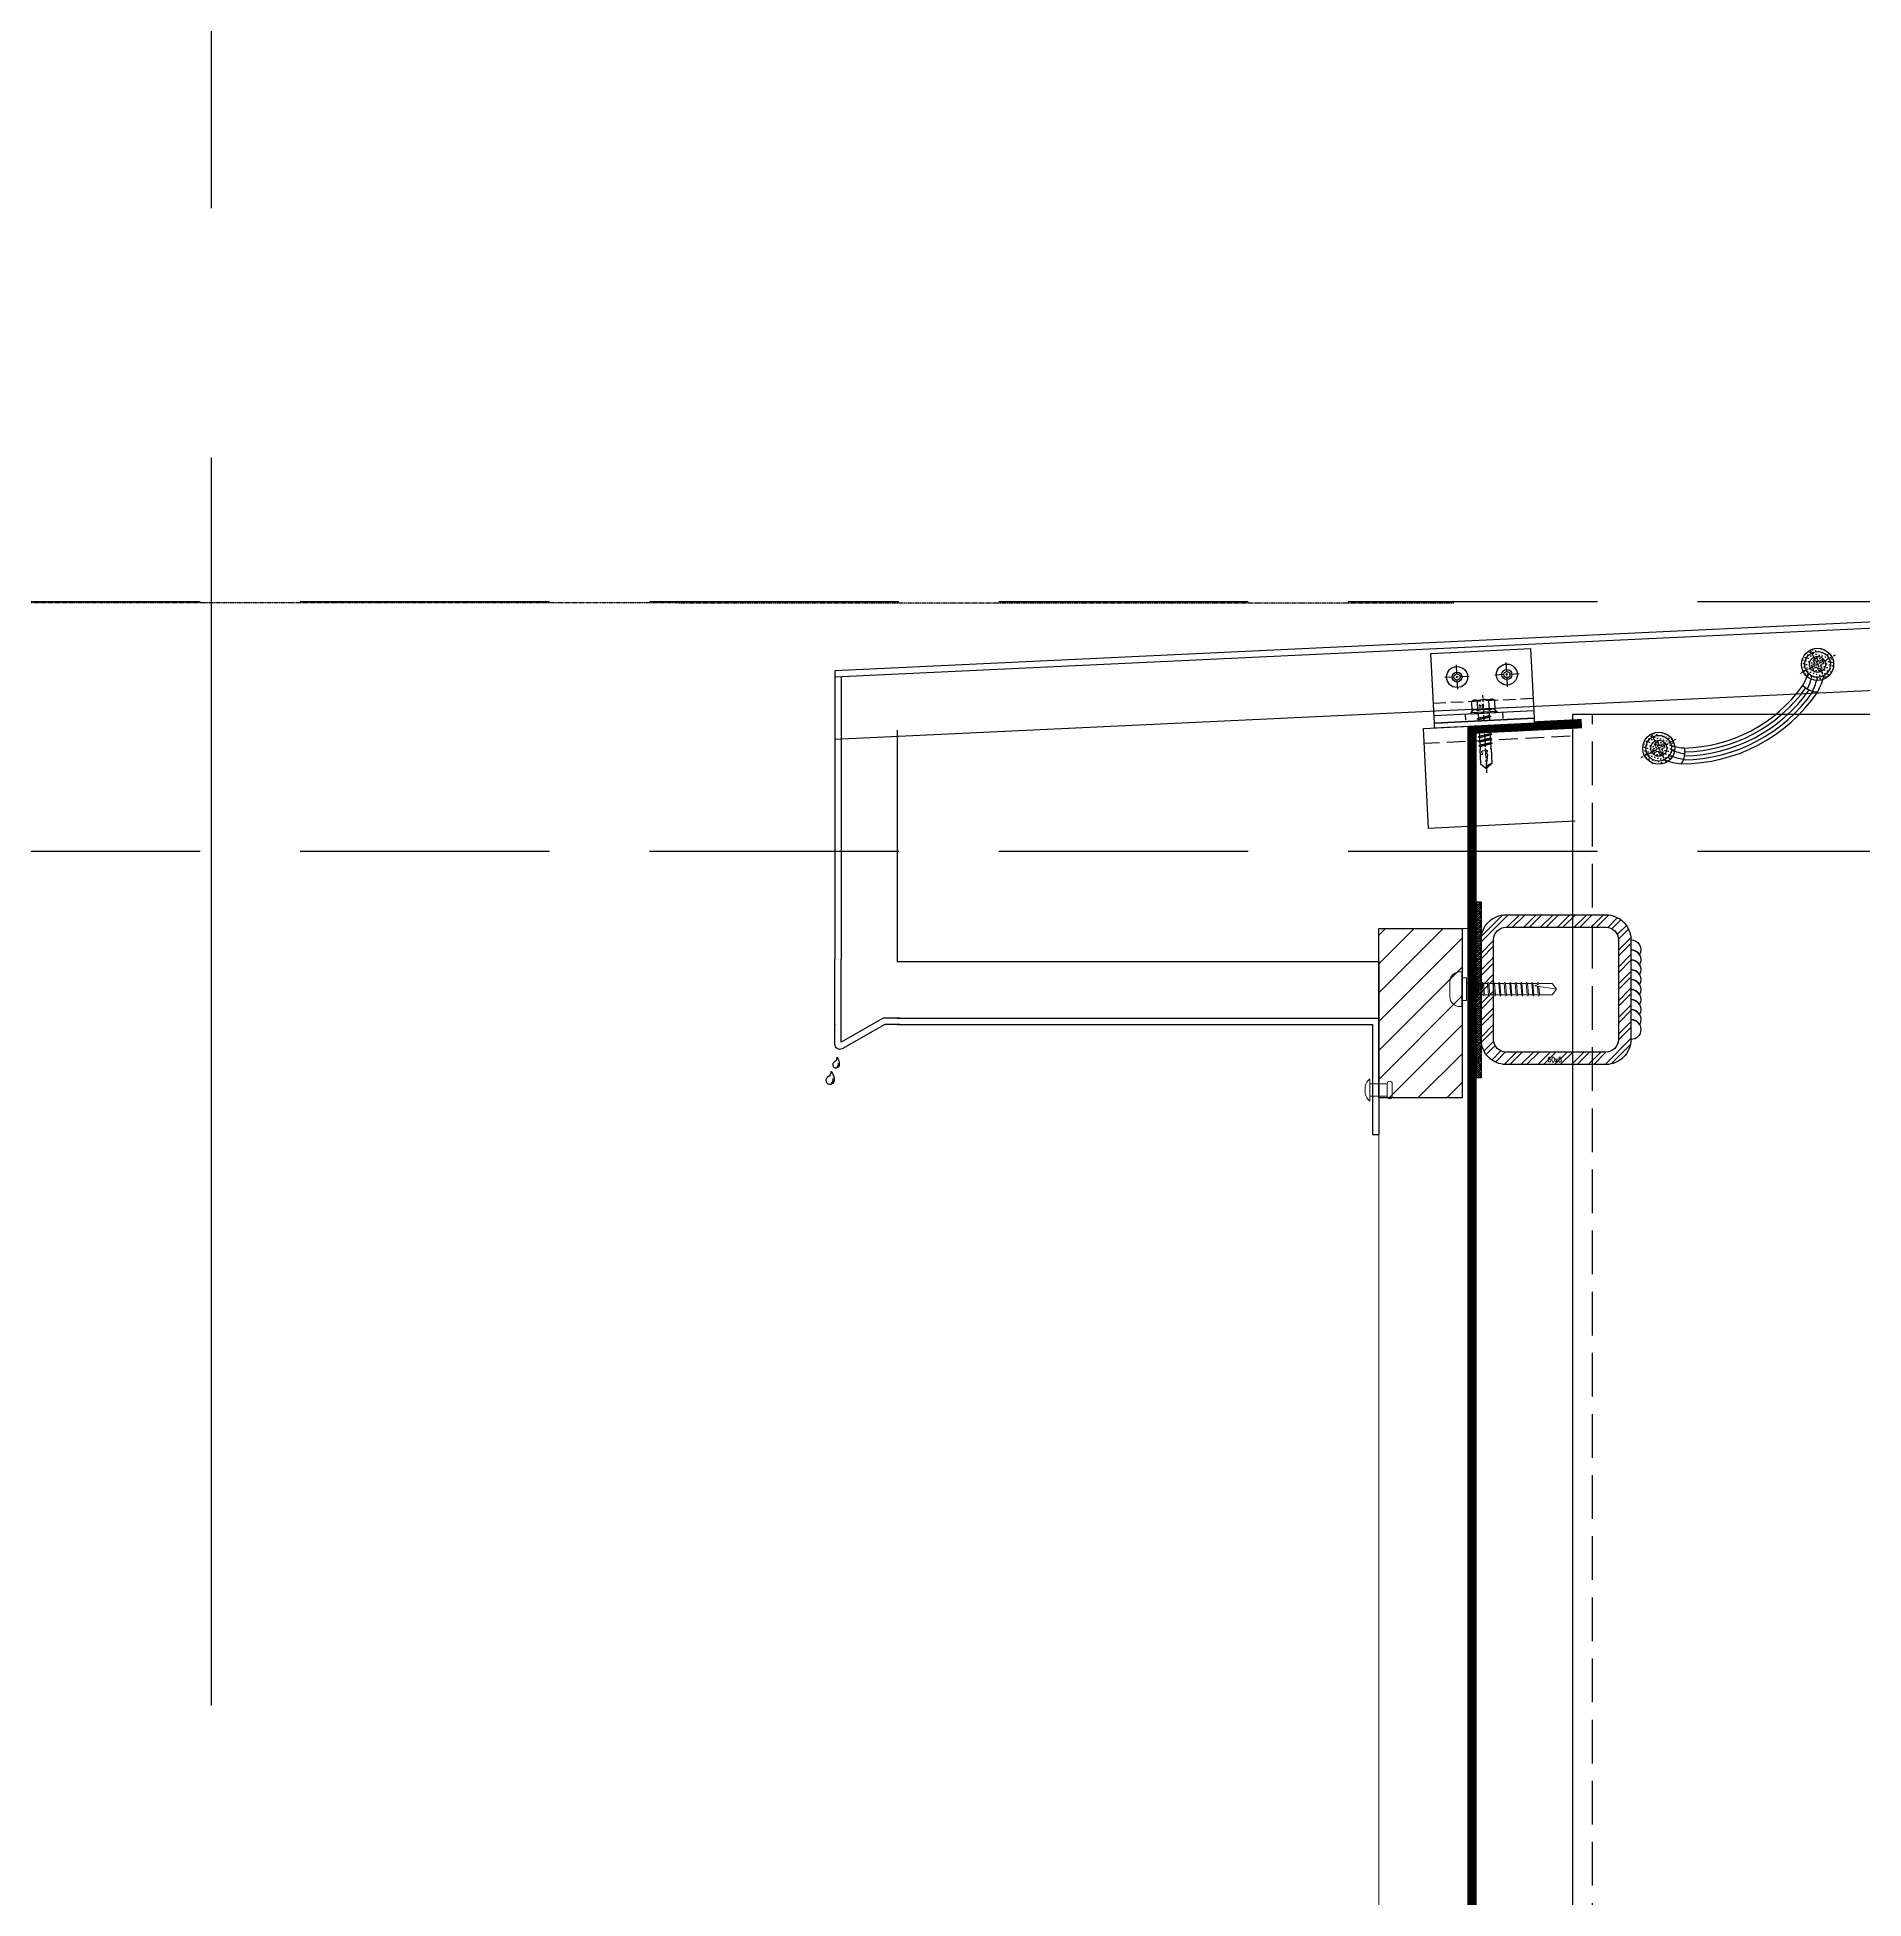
# Model space of a CAD drawing. Extents: x 220580 to 2027826, y -309201 to 71987.
# Drawn here: x 1041235 to 1041967, y -160496 to -159750 of the extents above; entities that cross this region are included whole.
import ezdxf
from ezdxf.enums import TextEntityAlignment as Align

# ---------------------------------------------------------------- set-up
doc = ezdxf.new("R2010")
doc.units = 0
for name, pattern in [('20剖面图$0$__DASH', [0.35, 0.25, -0.1]), ('20剖面图$0$DOTE', [2.42, 2, -0.2, 0.02, -0.2]), ('CENTER', [2, 1.25, -0.25, 0.25, -0.25]), ('DASH', [0.35, 0.25, -0.1]), ('ZN-CENTER', [2, 1.25, -0.25, 0.25, -0.25]), ('ZN-DASH', [0.35, 0.25, -0.1]), ('ZN-DOT', [0.25, 0, -0.25])]:
    doc.linetypes.add(name, pattern=pattern)
for name, color, linetype in [('!ZN1-填充-8', 8, 'Continuous'), ('!ZN1-标注-173', 173, 'Continuous'), ('!ZN3-玻璃幕墙-4', 4, 'Continuous'), ('!ZN3-铝板幕墙-3', 3, 'Continuous'), ('!ZN4-辅助材料-1', 1, 'Continuous'), ('!ZN4-配件-11', 11, 'Continuous'), ('!ZN5-钢材投影-40', 40, 'Continuous'), ('!ZN5-钢材断面-2', 2, 'Continuous'), ('!ZN5-铝材投影-112', 112, 'Continuous'), ('!ZN5-铝材断面-6', 6, 'Continuous'), ('!ZN6-层高线-8', 8, 'ZN-DOT'), ('!ZN6-虚线-8', 8, 'ZN-DASH'), ('1 轴线 辅助线', 1, 'CENTER'), ('11紧固件', 11, 'Continuous'), ('20剖面图$0$A-AXIS-DOTE', 14, '20剖面图$0$DOTE'), ('CEN', 1, 'CENTER'), ('DIM', 173, 'Continuous'), ('Fill', 8, 'Continuous'), ('焊缝', 8, 'Continuous')]:
    doc.layers.add(name, color=color, linetype=linetype)
for name, color, linetype, lineweight in [('0_SCREW RIVET', 4, 'Continuous', 15), ('彩钢板', 6, 'Continuous', 15), ('防火岩棉', 252, 'Continuous', 13)]:
    doc.layers.add(name, color=color, linetype=linetype, lineweight=lineweight)
doc.layers.add('@ZN-型材编号（非打印层）', color=8, linetype='Continuous', plot=False)
doc.styles.add('DHTEXT-1', font='ROMANS.shx', dxfattribs={"width": 0.7, "bigfont": 'CHINESE.shx'})
doc.dimstyles.new('ZN3', dxfattribs={"dimscale": 3, "dimtxt": 2.5, "dimasz": 1.5, "dimexe": 1, "dimexo": 2, "dimgap": 0.9, "dimtad": 1, "dimdec": 0, "dimdsep": 46, "dimtxsty": 'DHTEXT-1', "dimblk": 'ARCHTICK', "dimcen": 2.5, "dimclrd": 173, "dimclre": 173, "dimclrt": 7, "dimazin": 2, "dimtfac": 1, "dimtix": 1, "dimtmove": 2, "dimatfit": 3, "dimfxl": 0, "dimarcsym": 0})

# ---------------------------------------------------------------- blocks, each defined once
blk = doc.blocks.new('$紧固件$00000029')
at = {"layer": '0_SCREW RIVET'}
for p, q in [((-4.5, 1), (4.5, 1)), ((-2.5, 1), (-2.5, -6)), ((2.5, 1), (2.5, -6)), ((-2.5, -6), (2.5, -6)), ((-2.5, -8), (2.5, -8))]:
    blk.add_line(p, q, dxfattribs=at)
blk.add_lwpolyline([(-4.5, 1, -0.147667), (-1.5, 2.81), (1.5, 2.81, -0.147667), (4.5, 1)], format="xyb", dxfattribs=at)
for centre, start, end in [((-2.5, -7), 90, 270), ((2.5, -7), 270, 90)]:
    blk.add_arc(centre, 1, start, end, dxfattribs=at)
blk = doc.blocks.new('$紧固件$00000145')
at = {"layer": '0_SCREW RIVET'}
for p, q in [((-1.72, 9.4), (-1.72, 7.22)), ((2.78, 9.4), (2.78, 7.61)), ((-1.72, 6.71), (-1.72, 5.01)), ((-1.72, 4.51), (-1.72, 2.8)), ((-1.72, 2.3), (-1.72, 0.59)), ((-1.72, 0.09), (-1.72, -1.62)), ((2.78, 7.11), (2.78, 5.4)), ((2.78, 4.9), (2.78, 3.19)), ((2.78, 2.69), (2.78, 0.99)), ((2.78, 0.48), (2.78, -1.22)), ((-1.72, -2.12), (-1.72, -3.83)), ((-1.72, -4.33), (-1.72, -6.03)), ((-1.72, -6.54), (-1.72, -8.24)), ((2.78, -1.72), (2.78, -3.43)), ((2.78, -3.93), (2.78, -5.64)), ((2.78, -6.14), (2.78, -7.85)), ((-1.72, -8.74), (-1.72, -10.45)), ((-1.72, -10.95), (-1.72, -12.66)), ((-1.72, -13.16), (-1.72, -14.87)), ((2.78, -8.35), (2.78, -10.06)), ((2.78, -10.56), (2.78, -12.26)), ((2.78, -12.77), (2.78, -14.47)), ((-1.72, -15.37), (-1.72, -17.08)), ((-1.72, -17.58), (-1.72, -19.28)), ((-1.72, -19.79), (-1.72, -24.8)), ((2.78, -14.97), (2.78, -16.68)), ((2.78, -17.18), (2.78, -18.89)), ((2.78, -19.39), (2.78, -24.8)), ((-1.72, -24.8), (0.53, -26.6)), ((0.53, -26.6), (2.78, -24.8))]:
    blk.add_line(p, q, dxfattribs=at)
blk.add_lwpolyline([(-6.47, 12.14, -0.414214), (-2.47, 16.14), (3.53, 16.14, -0.414214), (7.53, 12.14), (7.53, 12.15), (7.53, 11.4), (-6.47, 11.4), (-6.47, 12.15)], format="xyb", close=True, dxfattribs=at)
for points in [[(-3.97, 11.4), (5.03, 11.4), (5.03, 9.4), (-3.97, 9.4)], [(-1.72, 6.71), (2.78, 7.11), (3.28, 7.4), (2.78, 7.61), (-1.72, 7.22), (-2.22, 6.92)], [(-1.72, 4.51), (2.78, 4.9), (3.28, 5.19), (2.78, 5.4), (-1.72, 5.01), (-2.22, 4.71)], [(-1.72, 2.3), (2.78, 2.69), (3.28, 2.99), (2.78, 3.19), (-1.72, 2.8), (-2.22, 2.5)], [(-1.72, 0.09), (2.78, 0.48), (3.28, 0.78), (2.78, 0.99), (-1.72, 0.59), (-2.22, 0.3)], [(-1.72, -2.12), (2.78, -1.72), (3.28, -1.43), (2.78, -1.22), (-1.72, -1.62), (-2.22, -1.91)], [(-1.72, -4.33), (2.78, -3.93), (3.28, -3.64), (2.78, -3.43), (-1.72, -3.83), (-2.22, -4.12)], [(-1.72, -6.54), (2.78, -6.14), (3.28, -5.85), (2.78, -5.64), (-1.72, -6.03), (-2.22, -6.33)], [(-1.72, -8.74), (2.78, -8.35), (3.28, -8.06), (2.78, -7.85), (-1.72, -8.24), (-2.22, -8.54)], [(-1.72, -10.95), (2.78, -10.56), (3.28, -10.26), (2.78, -10.06), (-1.72, -10.45), (-2.22, -10.75)], [(-1.72, -13.16), (2.78, -12.77), (3.28, -12.47), (2.78, -12.26), (-1.72, -12.66), (-2.22, -12.95)], [(-1.72, -15.37), (2.78, -14.97), (3.28, -14.68), (2.78, -14.47), (-1.72, -14.87), (-2.22, -15.16)], [(-1.72, -17.58), (2.78, -17.18), (3.28, -16.89), (2.78, -16.68), (-1.72, -17.08), (-2.22, -17.37)]]:
    blk.add_lwpolyline(points, close=True, dxfattribs=at)
for points in [[(1.71, -18.98), (-1.72, -19.28), (-2.22, -19.58), (-1.72, -19.79), (1.63, -19.49)], [(0.53, -26.6), (1.87, -17.97), (2.51, -19.41), (2.48, -19.44), (2.78, -19.9)], [(2.3, -18.93), (2.78, -18.89), (3.28, -19.1), (2.78, -19.39), (2.5, -19.42)]]:
    blk.add_lwpolyline(points, dxfattribs=at)
blk = doc.blocks.new('方管钢60x5')
at = {"layer": 'Fill'}
h = blk.add_hatch(dxfattribs=at)
h.set_pattern_fill('ANSI32', color=8, scale=0.5, style=0)
h.set_pattern_definition([(45, (-2913.3746, -800.701), (-3.367596, 3.367596), []), (45, (-2911.1295, -800.701), (-3.367596, 3.367596), [])])
edge = h.paths.add_edge_path(flags=16)
edge.add_line((-20, 25), (20, 25))
edge.add_arc((20, 20), 5, 0, 90, ccw=False)
edge.add_line((25, 20), (25, -20))
edge.add_arc((20, -20), 5, 270, 360, ccw=False)
edge.add_line((20, -25), (-20, -25))
edge.add_arc((-20, -20), 5, 180, 270, ccw=False)
edge.add_line((-25, -20), (-25, 20))
edge.add_arc((-20, 20), 5, 90, 180, ccw=False)
edge = h.paths.add_edge_path()
edge.add_line((-20, 30), (20, 30))
edge.add_arc((20, 20), 10, 0, 90, ccw=False)
edge.add_line((30, 20), (30, -20))
edge.add_arc((20, -20), 10, 270, 360, ccw=False)
edge.add_line((20, -30), (-20, -30))
edge.add_arc((-20, -20), 10, 180, 270, ccw=False)
edge.add_line((-30, -20), (-30, 20))
edge.add_arc((-20, 20), 10, 90, 180, ccw=False)
for points in [[(-20, 30), (20, 30, -0.414214), (30, 20), (30, -20, -0.414214), (20, -30), (-20, -30, -0.414214), (-30, -20), (-30, 20, -0.414214)], [(-20, 25), (20, 25, -0.414214), (25, 20), (25, -20, -0.414214), (20, -25), (-20, -25, -0.414214), (-25, -20), (-25, 20, -0.414214)]]:
    blk.add_lwpolyline(points, format="xyb", close=True)
at = {"layer": '@ZN-型材编号（非打印层）', "style": 'DHTEXT-1', "width": 0.7}
blk.add_text('60x5', height=2, dxfattribs=at).set_placement((-0.51, -28.04), align=Align.MIDDLE_CENTER)
blk = doc.blocks.new('*U1980')
at = {"layer": '!ZN5-钢材断面-2'}
blk.add_blockref('方管钢60x5', (0, 0), dxfattribs=at)
blk = doc.blocks.new('20180416.09092401')
at = {"layer": '!ZN4-辅助材料-1', "color": 145}
for centre, radius, start, end in [((5.13, -9.53), 3.93, 140.04949, 186.07029), ((2.17, -7.06), 0.08, 350.82295, 137.72158), ((4.09, -7.21), 1.84, 175.78116, 243.55768), ((2.57, -9.87), 1.35, 182.88886, 295.69869), ((2.88, -9.78), 1.25, 155.40413, 236.13113), ((2.13, -9.85), 1.61, 309.59649, 21.78906), ((2.88, -9.55), 0.8, 21.78906, 60.8756), ((8.22, -15.72), 4.91, 140.04949, 186.07029), ((4.53, -12.63), 0.1, 350.82295, 137.72158), ((6.92, -12.81), 2.3, 175.78116, 243.55768), ((5.41, -15.75), 1, 21.78906, 60.8756), ((5.02, -16.15), 1.69, 182.88886, 295.69869), ((5.41, -16.03), 1.56, 155.40413, 236.13113), ((4.47, -16.12), 2.01, 309.59649, 21.78906)]:
    blk.add_arc(centre, radius, start, end, dxfattribs=at)
blk = doc.blocks.new('A$Cf3634199')
at = {"layer": '!ZN3-铝板幕墙-3'}
blk.add_lwpolyline([(0.98, -25), (-5, -25), (-22.11, -34.79, -0.557537), (-25, -33), (-25, -33), (-25, 1.11)], format="xyb", dxfattribs=at)
blk.add_lwpolyline([(0.98, -22.5), (-5.66, -22.5), (-22.5, -32.13), (-22.5, 1.11)], dxfattribs=at)
at = {"layer": '!ZN5-铝材断面-6'}
blk.add_point((-25, -25), dxfattribs=at)
at = {"layer": '!ZN3-玻璃幕墙-4', "xscale": -1}
blk.add_blockref('20180416.09092401', (-22, -31.27), dxfattribs=at)
blk = doc.blocks.new('_ArchTick')
at = {"color": 0, "linetype": 'ByBlock', "const_width": 0.4}
blk.add_lwpolyline([(-0.5, -0.5), (0.5, 0.5)], dxfattribs=at)
blk = doc.blocks.new('*D891')
at = {"layer": 'Defpoints', "color": 0, "ltscale": 30, "transparency": 16777216}
for p in [(1042139.68, -159177.78), (1042139.68, -159976.55), (1041554.68, -160004.05)]:
    blk.add_point(p, dxfattribs=at)
at = {"layer": 'DIM', "color": 173, "linetype": 'ByBlock', "lineweight": -2, "ltscale": 30, "transparency": 16777216}
for p, q in [((1041554.68, -159604.05), (1041554.68, -158977.78)), ((1042139.68, -159576.55), (1042139.68, -158977.78)), ((1041554.68, -159177.78), (1041254.68, -159177.78)), ((1041554.68, -159177.78), (1042139.68, -159177.78)), ((1042139.68, -159177.78), (1042439.68, -159177.78))]:
    blk.add_line(p, q, dxfattribs=at)
at = {"layer": 'DIM', "color": 173, "lineweight": -2, "ltscale": 30, "transparency": 16777216, "xscale": 300, "yscale": 300, "zscale": 300}
blk.add_blockref('_ArchTick', (1041554.68, -159177.78), dxfattribs=at)
at = {"layer": 'DIM', "color": 173, "lineweight": -2, "ltscale": 30, "transparency": 16777216, "xscale": 300, "yscale": 300, "zscale": 300, "rotation": 180}
blk.add_blockref('_ArchTick', (1042139.68, -159177.78), dxfattribs=at)
at = {"layer": 'DIM', "color": 7, "ltscale": 30, "transparency": 16777216, "insert": (1041847.18, -158747.78), "char_height": 500, "attachment_point": 5, "style": 'DHTEXT-1'}
blk.add_mtext('585', dxfattribs=at)
blk = doc.blocks.new('*U1824')
at = {"color": 0, "linetype": 'ZN-CENTER', "ltscale": 3}
blk.add_line((24, 0), (-7.28, 0), dxfattribs=at)
at = {"ltscale": 10}
for p, q in [((-5.45, -3.46), (-5.45, 3.46)), ((-1.02, 4.62), (-4.95, 4.62)), ((-1.02, 2.31), (-4.95, 2.31)), ((-0.55, -5.12), (-0.55, 5.12)), ((-0.17, 5.48), (0, 4.84)), ((0, -4.84), (0, 4.84)), ((0, 2.08), (14.29, 2.08)), ((1.42, 2.73), (2.2, -2.73)), ((3.22, 2.73), (4, -2.73)), ((5.02, 2.73), (5.8, -2.73)), ((6.82, 2.73), (7.6, -2.73)), ((8.62, 2.73), (9.4, -2.73)), ((10.42, 2.73), (11.2, -2.73)), ((12.22, 2.73), (13, -2.73)), ((-1.02, -2.31), (-4.95, -2.31)), ((-1.02, -4.62), (-4.95, -4.62)), ((-0.17, -5.48), (0, -4.84)), ((14.29, -2.09), (0, -2.09))]:
    blk.add_line(p, q, dxfattribs=at)
for points in [[(1.83, -2.09), (1.05, 2.08), (1.42, 2.73), (1.79, 2.08), (2.57, -2.09), (2.2, -2.73)], [(3.63, -2.09), (2.85, 2.08), (3.22, 2.73), (3.59, 2.08), (4.37, -2.09), (4, -2.73)], [(5.43, -2.09), (4.65, 2.08), (5.02, 2.73), (5.39, 2.08), (6.17, -2.09), (5.8, -2.73)], [(7.23, -2.09), (6.45, 2.08), (6.82, 2.73), (7.19, 2.08), (7.97, -2.09), (7.6, -2.73)], [(9.03, -2.09), (8.25, 2.08), (8.62, 2.73), (8.99, 2.08), (9.77, -2.09), (9.4, -2.73)], [(10.83, -2.09), (10.05, 2.08), (10.42, 2.73), (10.79, 2.08), (11.57, -2.09), (11.2, -2.73)], [(12.63, -2.09), (11.85, 2.08), (12.22, 2.73), (12.59, 2.08), (13.37, -2.09), (13, -2.73)]]:
    blk.add_lwpolyline(points, close=True, dxfattribs=at)
for points in [[(14.29, -2.09, -0.414214), (14.45, -2.24), (14.45, -2.32), (20.18, -2.32), (22, -0.26), (22, 0.26), (20.18, 2.32), (14.45, 2.32), (14.45, 2.24, -0.414214), (14.29, 2.08)], [(16.51, -2.32), (16.36, -1.2), (15.83, -1.52, -0.530462), (15.03, -1.17), (14.81, 0.1, -0.651316), (15.47, 0.54), (16, 0.21), (16.77, 0.66), (22, -0.26, -0.201226), (20.18, 2.32)]]:
    blk.add_lwpolyline(points, format="xyb", dxfattribs=at)
for centre, radius, start, end in [((-3.87, 3.46), 1.58, 133.17355, 226.82645), ((0.13, 0), 5.58, 155.5673, 204.4327), ((0.07, 3.46), 1.58, 133.17355, 226.82645), ((4.07, 0), 5.58, 155.5673, 204.4327), ((7.48, -2.87), 11.32, 132.49215, 138.60636), ((-3.87, -3.46), 1.58, 133.17355, 226.82645), ((0.07, -3.46), 1.58, 133.17355, 226.82645), ((7.48, 2.87), 11.32, 221.39356, 227.50785)]:
    blk.add_arc(centre, radius, start, end, dxfattribs=at)
at = {"layer": 'Defpoints', "color": 0, "ltscale": 10, "style": 'DHTEXT-1', "width": 0.7}
blk.add_text('5.5', height=1, rotation=90, dxfattribs=at).set_placement((-2.46, -0.93), align=Align.CENTER)
blk = doc.blocks.new('*U2097')
at = {"color": 0, "linetype": 'CENTER', "ltscale": 3}
for p, q in [((4.88, 0), (-4.88, 0)), ((0, 4.88), (0, -4.88))]:
    blk.add_line(p, q, dxfattribs=at)
at = {"linetype": 'ByBlock', "ltscale": 10}
for radius in [4.2, 2, 1.23]:
    blk.add_circle((0, 0), radius, dxfattribs=at)
blk = doc.blocks.new('*U1915')
at = {"ltscale": 0.125}
blk.add_wipeout([(-20, -30), (20, -30), (20, -5), (-20, -5)], dxfattribs=at).dxf.layer = '!ZN6-虚线-8'
at = {"layer": '!ZN1-填充-8'}
h = blk.add_hatch(dxfattribs=at)
h.set_pattern_fill('NET3', color=256, scale=0.75, angle=180, style=0)
h.set_pattern_definition([(180, (-1731.706, 294.7402), (-3e-16, -2.38125), []), (240, (-1731.706, 294.7402), (2.062223, -1.190625), []), (300, (-1731.706, 294.7402), (2.062223, 1.190625), [])])
h.paths.add_polyline_path([(20, 0), (-20, 0), (-20, -2), (20, -2)])
at = {"layer": '!ZN5-铝材投影-112'}
blk.add_lwpolyline([(20, -2), (-20, -2), (-20, -30), (20, -30)], close=True, dxfattribs=at)
at = {"layer": '!ZN6-虚线-8', "linetype": 'ZN-DASH', "ltscale": 10}
for p, q in [((-7.5, -5), (-7.5, -2)), ((7.5, -5), (7.5, -2))]:
    blk.add_line(p, q, dxfattribs=at)
at = {"layer": '!ZN6-虚线-8', "color": 8, "linetype": 'ZN-DASH', "ltscale": 20}
blk.add_line((-20, -10), (20, -10), dxfattribs=at)
at = {"layer": '!ZN4-配件-11', "color": 1, "xscale": -1, "rotation": 270}
for name, p in [('*U1824', (0, -5)), ('*U2097', (-10, -20)), ('*U2097', (10, -20))]:
    blk.add_blockref(name, p, dxfattribs=at)
at = {"ltscale": 0.25}
blk.add_wipeout([(20, 0), (20, -2), (-20, -2), (-20, 0)], dxfattribs=at).dxf.layer = '!ZN4-辅助材料-1'
at = {"layer": '!ZN4-辅助材料-1'}
blk.add_lwpolyline([(20, 0), (-20, 0), (-20, -2), (20, -2)], close=True, dxfattribs=at)
at = {"layer": '!ZN5-铝材投影-112', "ltscale": 0.25}
blk.add_line((-20, -5), (20, -5), dxfattribs=at)
blk = doc.blocks.new('fldx')
h = blk.add_hatch()
h.set_pattern_fill('DOTS', color=256, angle=45, style=0)
h.set_pattern_definition([(45, (-6059.4724, -1072.3476), (-0.561266, 1.68379802), [0, -1.5875])])
h.paths.add_polyline_path([(19.49, 32.64, 1), (3.4, 32.64, 1)])
h = blk.add_hatch()
h.set_pattern_fill('DOTS', color=256, angle=45, style=0)
h.set_pattern_definition([(45, (-6059.4724, -1162.3476), (-0.561266, 1.68379802), [0, -1.5875])])
h.paths.add_polyline_path([(19.49, -57.36, 1), (3.4, -57.36, 1)])
at = {"layer": '!ZN1-标注-173'}
blk.add_line((18.18, -57.67), (17.18, -57.67), dxfattribs=at)
blk.add_line((17.18, -57.67), (17.18, -57.67))
for centre in [(11.45, 32.64), (11.45, -57.36)]:
    blk.add_circle(centre, 8.04)
at = {"color": 4, "linetype": 'ByBlock'}
for centre, radius in [((11.45, 32.64), 6.46), ((11.45, 32.64), 4), ((11.45, -57.36), 6.46), ((11.45, -57.36), 4)]:
    blk.add_circle(centre, radius, dxfattribs=at)
for centre, radius, start, end in [((-4.22, 5.26), 32.36, 35.59386, 48.70007), ((-3.45, 8.5), 32.36, 33.30118, 48.70007), ((-3.45, 8.5), 24.36, 31.49635, 47.22873), ((-6.2, 3.24), 32.36, 36.13417, 48.38882), ((-49.92, -12.36), 75.17, 333.4377, 26.5623), ((14.9, 30.67), 9.75, 284.38158, 333.16105), ((-48.93, -12.36), 76.18, 333.28596, 26.71404), ((-48.93, -12.36), 78.18, 333.16282, 26.83718), ((-48.93, -12.36), 80.18, 332.7336, 27.2664), ((-48.93, -12.36), 82.18, 331.95809, 28.04191), ((-3.45, -33.23), 24.36, 312.77127, 328.50365), ((14.9, -55.4), 9.75, 26.83895, 75.61842), ((-6.2, -27.97), 32.36, 311.61118, 323.86583), ((-4.22, -29.98), 32.36, 311.29993, 324.40614), ((-3.45, -33.23), 32.36, 311.29993, 326.69882)]:
    blk.add_arc(centre, radius, start, end, dxfattribs=at)
at = {"layer": 'CEN', "linetype": 'ZN-CENTER'}
for p, q in [((11.45, 42.65), (11.45, 22.63)), ((3.32, 32.64), (19.4, 32.64)), ((8.55, 33.64), (10.45, 33.64)), ((8.55, 31.64), (10.45, 31.64)), ((10.45, 35.54), (10.45, 33.64)), ((10.45, 31.64), (10.45, 29.74)), ((12.45, 35.54), (12.45, 33.64)), ((12.45, 33.64), (14.35, 33.64)), ((12.45, 31.64), (14.35, 31.64)), ((12.45, 31.64), (12.45, 29.74)), ((10.45, -56.36), (10.45, -54.46)), ((11.45, -67.37), (11.45, -47.35)), ((12.45, -56.36), (12.45, -54.46)), ((3.36, -57.36), (19.44, -57.36)), ((8.55, -56.36), (10.45, -56.36)), ((8.55, -58.36), (10.45, -58.36)), ((10.45, -60.26), (10.45, -58.36)), ((12.45, -56.36), (14.35, -56.36)), ((12.45, -60.26), (12.45, -58.36)), ((12.45, -58.36), (14.35, -58.36))]:
    blk.add_line(p, q, dxfattribs=at)
for centre, start, end in [((11.45, 32.64), 160.98177, 199.0187), ((11.45, 32.64), 70.98153, 109.01847), ((11.45, 32.64), 250.98153, 289.01847), ((11.45, 32.64), 340.9813, 19.01823), ((11.45, -57.36), 70.98153, 109.01847), ((11.45, -57.36), 160.9813, 199.01823), ((11.45, -57.36), 250.98153, 289.01847), ((11.45, -57.36), 340.98177, 19.0187)]:
    blk.add_arc(centre, 3.07, start, end, dxfattribs=at)

msp = doc.modelspace()

# ---------------------------------------------------------------- hatches: boundary and pattern name
h = msp.add_hatch()
h.set_pattern_fill('ANSI31', color=256, scale=2.574546, style=0)
h.set_pattern_definition([(225, (1076046.2405, -116033.51), (5.7800201, -5.7800201), [])])
h.paths.add_polyline_path([(1041772.67, -160107.33), (1041806.07, -160107.33), (1041806.07, -160175.26), (1041772.67, -160175.26)])
at = {"layer": 'Fill', "ltscale": 50}
h = msp.add_hatch(dxfattribs=at)
h.set_pattern_fill('ANSI38', color=256, scale=0.4, style=0)
h.set_pattern_definition([(45, (1042399.4848, -160167.14217), (-0.4490128, 0.4490128), []), (135, (1042399.4848, -160167.14217), (-1.3470384, 0.4490128), [1.5875, -0.9525])])
h.paths.add_polyline_path([(1041813.67, -160096.66), (1041813.67, -160167.14), (1041808.67, -160167.14), (1041808.67, -160096.66)])

# ---------------------------------------------------------------- linework, layer by layer
at = {"layer": '!ZN3-铝板幕墙-3'}
for p, q in [((1041554.68, -160004.05), (1041554.68, -160119.67)), ((1041557.18, -160006.43), (1041557.18, -160119.67)), ((1041579.68, -160027.83), (1041579.68, -160120.79))]:
    msp.add_line(p, q, dxfattribs=at)
at = {"layer": '!ZN3-铝板幕墙-3', "ltscale": 1000}
for p, q in [((1041579.68, -160120.55), (1041772.67, -160120.55)), ((1041772.67, -160120.55), (1041772.67, -160189.88)), ((1041579.68, -160143.29), (1041772.67, -160143.29)), ((1041579.68, -160145.79), (1041770.17, -160145.79)), ((1041770.17, -160145.79), (1041770.17, -160189.88))]:
    msp.add_line(p, q, dxfattribs=at)
at = {"layer": '!ZN3-铝板幕墙-3', "ltscale": 30}
msp.add_line((1041770.17, -160189.88), (1041772.67, -160189.88), dxfattribs=at)
at = {"layer": '!ZN5-钢材投影-40'}
for p, q in [((1041849.36, -160024.32), (1041790.54, -160027.26)), ((1041851.36, -160064.27), (1041792.53, -160067.21))]:
    msp.add_line(p, q, dxfattribs=at)
at = {"layer": '!ZN5-钢材投影-40', "ltscale": 0.3}
for p, q in [((1041850.28, -160021.55), (1041850.27, -162671.43)), ((1042050.28, -160021.55), (1041850.28, -160021.55))]:
    msp.add_line(p, q, dxfattribs=at)
at = {"layer": '!ZN6-层高线-8', "linetype": 'DASH', "ltscale": 400}
for p, q in [((1049420.33, -159976.43), (1038617.43, -159976.43)), ((1049420.33, -160076.43), (1038617.43, -160076.43))]:
    msp.add_line(p, q, dxfattribs=at)
at = {"layer": '!ZN6-虚线-8', "color": 8, "linetype": 'ZN-DASH', "ltscale": 70}
msp.add_line((1041858.27, -162671.43), (1041858.28, -160021.55), dxfattribs=at)
at = {"layer": '!ZN6-虚线-8', "ltscale": 30}
msp.add_line((1041849.36, -160030.32), (1041790.84, -160033.25), dxfattribs=at)
at = {"elevation": 0}
msp.add_lwpolyline([(1041772.67, -160107.33), (1041806.07, -160107.33), (1041806.07, -160175.26), (1041772.67, -160175.26)], close=True, dxfattribs=at)
at = {"layer": '1 轴线 辅助线', "ltscale": 400}
msp.add_line((1041304.67, -155118.71), (1041304.67, -181325.6), dxfattribs=at)
at = {"layer": '11紧固件', "ltscale": 50}
msp.add_lwpolyline([(1041813.67, -160096.66), (1041813.67, -160167.14), (1041808.67, -160167.14), (1041808.67, -160096.66), (1041813.67, -160096.66)], dxfattribs=at)
at = {"layer": '20剖面图$0$A-AXIS-DOTE', "linetype": '20剖面图$0$__DASH', "ltscale": 2}
msp.add_line((1041802.68, -159976.93), (1038617.43, -159976.51), dxfattribs=at)
at = {"layer": '彩钢板', "color": 1}
for p, q in [((1041772.67, -160107.33), (1041772.67, -162258.95)), ((1041772.67, -160107.33, 0), (1041808.67, -160107.33, 0))]:
    msp.add_line(p, q, dxfattribs=at)
at = {"layer": '焊缝', "ltscale": 1000}
msp.add_lwpolyline([(1041873.67, -160111.84, -0.57735), (1041877.14, -160117.84, 0.267949), (1041873.67, -160115.84, -0.57735), (1041877.14, -160121.84, 0.267949), (1041873.67, -160119.84, -0.57735), (1041877.14, -160125.84, 0.267949), (1041873.67, -160123.84, -0.57735), (1041877.14, -160129.84, 0.267949), (1041873.67, -160127.84, -0.57735), (1041877.14, -160133.84, 0.267949), (1041873.67, -160131.84, -0.57735), (1041877.14, -160137.84, 0.267949), (1041873.67, -160135.84, -0.57735), (1041877.14, -160141.84, 0.267949), (1041873.67, -160139.84, -0.57735), (1041877.14, -160145.84, 0.267949), (1041873.67, -160143.84, -1), (1041873.67, -160151.84, -1)], format="xyb", dxfattribs=at)
at = {"layer": '防火岩棉', "color": 0, "const_width": 3.75}
msp.add_lwpolyline([(1041854.03, -160025.23), (1041810.03, -160027.43), (1041810.03, -162258.95)], dxfattribs=at)

# ---------------------------------------------------------------- block references
at = {"layer": '!ZN3-铝板幕墙-3', "ltscale": 1000}
msp.add_blockref('A$Cf3634199', (1041579.68, -160120.79), dxfattribs=at)
at = {"layer": '!ZN4-配件-11'}
msp.add_blockref('*U1980', (1041843.67, -160131.84), dxfattribs=at)
at = {"xscale": 0.7999999999999995, "yscale": 0.7999999999999995, "zscale": 0.7999999999999995, "rotation": 297.839202224568}
msp.add_blockref('fldx', (1041921.15, -160005.58), dxfattribs=at)
at = {"rotation": 90}
msp.add_blockref('$紧固件$00000145', (1041817.27, -160132.19), dxfattribs=at)
at = {"xscale": -1, "rotation": 90}
msp.add_blockref('$紧固件$00000029', (1041770.05, -160172.06), dxfattribs=at)

# ---------------------------------------------------------------- dimensions: what is measured, and where the dimension line sits
at = {"layer": 'DIM', "ltscale": 30}
dim = msp.add_linear_dim(base=(1042139.68, -159177.78), p1=(1041554.68, -160004.05), p2=(1042139.68, -159976.55), dimstyle='ZN3', override={"dimscale": 200}, dxfattribs=at)
dim.commit()
dim.dimension.update_dxf_attribs({"geometry": '*D891', "text_midpoint": (1041847.18, -158747.78)})

# ---------------------------------------------------------------- next in the draw order: block references
at = {"xscale": -1, "rotation": 182.8624052261059}
msp.add_blockref('*U1915', (1041815.01, -160026.03), dxfattribs=at)

# ---------------------------------------------------------------- next in the draw order: linework, layer by layer
at = {"layer": '!ZN3-铝板幕墙-3'}
for p, q in [((1042139.68, -159976.55), (1041554.68, -160004.05)), ((1042139.8, -159979.05), (1041554.68, -160006.55)), ((1042079.68, -160006.9), (1041554.68, -160031.58))]:
    msp.add_line(p, q, dxfattribs=at)
at = {"layer": '!ZN5-钢材投影-40'}
msp.add_line((1041792.53, -160067.21), (1041790.54, -160027.22), dxfattribs=at)

doc.saveas('drawing.dxf')
